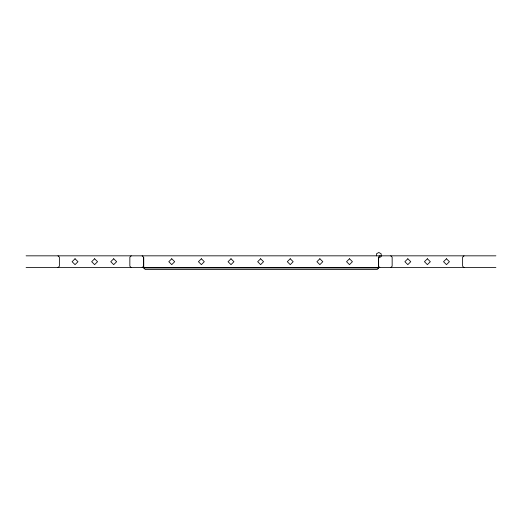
<?xml version="1.0" encoding="UTF-8"?>
<svg xmlns="http://www.w3.org/2000/svg" width="522" height="522" viewBox="0 0 522 522"><rect width="100%" height="100%" fill="white"/><g stroke="black" fill="none" stroke-linecap="round" stroke-linejoin="round"><path stroke-width="0.78" d="M58.007 267.577L59.377 266.207L59.377 257.202L58.007 255.832M131.218 255.832L129.847 257.202L129.847 266.207L131.218 267.577M142.18 267.577L143.55 266.207L143.55 257.202L142.18 255.832M379.82 255.832L378.45 257.202L378.45 266.207L379.82 267.577M378.639 257.398L378.639 267.969L377.073 269.535L145.305 269.535L143.739 267.969L143.739 257.398M390.782 267.577L392.152 266.207L392.152 257.202L390.782 255.832M463.993 255.832L462.623 257.202L462.623 266.207L463.993 267.577M378.815 257.946L381.19 256.576L381.19 253.836L378.815 252.465L376.44 253.836L376.44 255.891M26.1 255.832L495.9 255.832M26.1 267.577L495.9 267.577M143.739 267.969L378.639 267.969M75.037 258.768L72.101 261.705L75.037 264.641L77.974 261.705L75.037 258.768M94.612 258.768L91.676 261.705L94.612 264.641L97.549 261.705L94.612 258.768M113.698 258.768L110.762 261.705L113.698 264.641L116.634 261.705L113.698 258.768M171.745 258.768L168.808 261.705L171.745 264.641L174.681 261.705L171.745 258.768M201.368 258.768L198.432 261.705L201.368 264.641L204.304 261.705L201.368 258.768M230.992 258.768L228.055 261.705L230.992 264.641L233.928 261.705L230.992 258.768M260.615 258.768L257.679 261.705L260.615 264.641L263.551 261.705L260.615 258.768M290.239 258.768L287.302 261.705L290.239 264.641L293.175 261.705L290.239 258.768M319.862 258.768L316.926 261.705L319.862 264.641L322.798 261.705L319.862 258.768M349.486 258.768L346.549 261.705L349.486 264.641L352.422 261.705L349.486 258.768M407.812 258.768L404.876 261.705L407.812 264.641L410.749 261.705L407.812 258.768M427.387 258.768L424.451 261.705L427.387 264.641L430.324 261.705L427.387 258.768M446.473 258.768L443.537 261.705L446.473 264.641L449.409 261.705L446.473 258.768"/></g></svg>
